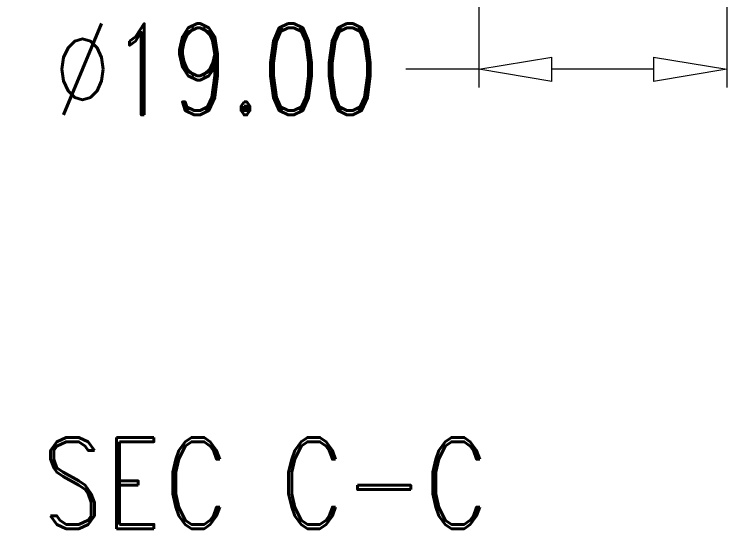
# Model space of a CAD drawing. Header units: millimetres. Extents: x -1995 to -555, y 489 to 1011.
# Drawn here: x -1618.6 to -1564, y 724.6 to 764 of the extents above; entities that cross this region are included whole.
import ezdxf
from ezdxf.enums import TextEntityAlignment as Align

# ---------------------------------------------------------------- set-up
doc = ezdxf.new("R2010")
doc.units = ezdxf.units.MM
doc.layers.add('dim', color=82, linetype='Continuous', lineweight=9)
doc.layers.add('hatch', color=56, linetype='Continuous', lineweight=9)
doc.styles.add('ROMAND', font='romand.shx', dxfattribs={"width": 0.75, "bigfont": 'gbcbig.shx'})
doc.dimstyles.new('YanXiu', dxfattribs={"dimtxt": 2.5, "dimasz": 2.2, "dimexe": 1, "dimexo": 0, "dimgap": 0.66, "dimtad": 0, "dimzin": 1, "dimdsep": 46, "dimtxsty": 'ROMAND', "dimblk": 'CLOSEDBLANK', "dimcen": 0, "dimclrd": 3, "dimclre": 3, "dimclrt": 7, "dimazin": 0, "dimtfac": 1, "dimtofl": 0, "dimtmove": 0, "dimatfit": 3, "dimldrblk": 'CLOSEDBLANK', "dimfxl": 1, "dimlwd": 5, "dimlwe": 5, "dimarcsym": 0})

# ---------------------------------------------------------------- blocks, each defined once
blk = doc.blocks.new('_ClosedBlank')
at = {"color": 0, "linetype": 'ByBlock', "lineweight": -2}
for p, q in [((-1, 0.1667), (0, 0)), ((-1, 0.1667), (-1, -0.1667)), ((0, 0), (-1, -0.1667))]:
    blk.add_line(p, q, dxfattribs=at)
blk = doc.blocks.new('*D168')
at = {"layer": 'Defpoints', "color": 0}
for p in [(-1583.047, 767.565), (-1564.047, 767.565), (-1583.047, 759.787)]:
    blk.add_point(p, dxfattribs=at)
at = {"layer": 'dim', "color": 3, "lineweight": 5}
for p, q in [((-1583.047, 766.166), (-1583.047, 758.388)), ((-1564.047, 766.166), (-1564.047, 758.388)), ((-1583.047, 759.787), (-1588.647, 759.787)), ((-1569.647, 759.787), (-1577.447, 759.787))]:
    blk.add_line(p, q, dxfattribs=at)
at = {"layer": 'dim', "color": 3, "lineweight": 5, "xscale": 5.600000000000001, "yscale": 5.600000000000001, "zscale": 5.600000000000001, "rotation": 180}
blk.add_blockref('_ClosedBlank', (-1583.047, 759.787), dxfattribs=at)
at = {"layer": 'dim', "color": 3, "lineweight": 5, "xscale": 5.600000000000001, "yscale": 5.600000000000001, "zscale": 5.600000000000001}
blk.add_blockref('_ClosedBlank', (-1564.047, 759.787), dxfattribs=at)
at = {"layer": 'dim', "color": 7, "insert": (-1603.171, 759.787), "char_height": 7, "attachment_point": 5, "style": 'ROMAND'}
blk.add_mtext('%%c19.00', dxfattribs=at)

msp = doc.modelspace()

# ---------------------------------------------------------------- texts
at = {"layer": 'hatch', "color": 6, "style": 'ROMAND', "width": 0.8}
msp.add_text('SEC C-C', height=7, dxfattribs=at).set_placement((-1599.419, 728.066), align=Align.MIDDLE)

# ---------------------------------------------------------------- dimensions: what is measured, and where the dimension line sits
at = {"layer": 'dim'}
dim = msp.add_linear_dim(base=(-1583.047, 759.787), p1=(-1564.047, 767.565), p2=(-1583.047, 767.565), text='%%c<>', dimstyle='YanXiu', override={"dimtxt": 7, "dimasz": 5.6, "dimexe": 1.3993, "dimexo": 1.3993, "dimgap": 1.3993}, dxfattribs=at)
dim.commit()
dim.dimension.update_dxf_attribs({"geometry": '*D168', "text_midpoint": (-1603.171, 759.787)})

doc.saveas('drawing.dxf')
